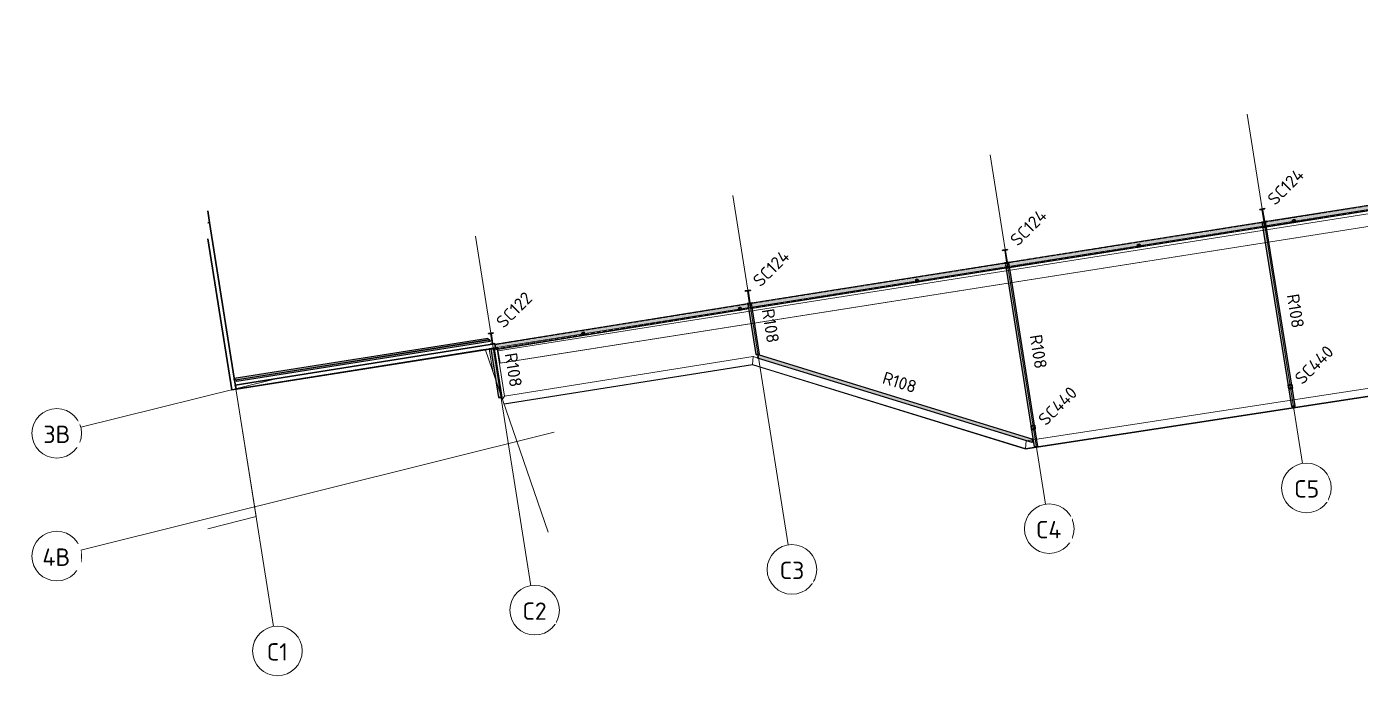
# Model space of a CAD drawing. Header units: millimetres. Extents: x 665 to 246729, y 5858 to 4056708.
# Drawn here: x 144042 to 197805, y 3987306 to 4013611 of the extents above; entities that cross this region are included whole.
import ezdxf

# ---------------------------------------------------------------- set-up
doc = ezdxf.new("R2010")
doc.units = ezdxf.units.MM
for name, pattern in [('Dash', [7, 5, -2]), ('Hidden', [4, 3, -1]), ('Hidden Half', [3, 2, -1])]:
    doc.linetypes.add(name, pattern=pattern)
for name, color, linetype, lineweight in [('A-200-M_WALL_EXT', 113, 'Continuous', 13), ('A-200-MH_WALL', 110, 'Hidden', 13), ('A-270-M_ROOF', 132, 'Continuous', 13), ('S-280-A_COLUMN', 171, 'Continuous', 18), ('S-280-A_STRUCT_FRAME', 2, 'Continuous', 18), ('S-280-M_COLUMN', 52, 'Continuous', 13), ('S-280-M_STRUCT_FRAME', 12, 'Continuous', 13), ('S-280-MH_COLUMN', 52, 'Hidden Half', 13), ('Z-030-M_GRID', 191, 'Continuous', 13), ('Z-033_T_GRIDREF', 31, 'Continuous', 13)]:
    doc.layers.add(name, color=color, linetype=linetype, lineweight=lineweight)
doc.styles.add('ISOCPEUR_2', font='isocpeur.ttf', dxfattribs={"height": 700})
doc.styles.add('ISOCPEUR_3', font='isocpeur.ttf', dxfattribs={"height": 500})

# ---------------------------------------------------------------- blocks, each defined once
blk = doc.blocks.new('Roof Gutters4 - Roof Gutters-3348027-S6_001 - LOWER ROOF FRAMING - PART 3')
at = {"layer": 'A-270-M_ROOF', "color": 253, "lineweight": 5}
for p, q in [((-2236496, 4012130), (-2236469, 4012135)), ((-2236496, 4012130), (-2236396, 4011501)), ((-2236469, 4012135), (-2236165, 4012183)), ((-2236469, 4012135), (-2236170, 4010246)), ((-2236165, 4012183), (-2236160, 4012167)), ((-2236165, 4012183), (-2235817, 4009990)), ((-2236160, 4012167), (-2235812, 4009971)), ((-2236170, 4010246), (-2267811, 4005234)), ((-2236170, 4010246), (-2236192, 4010261)), ((-2235817, 4009990), (-2236170, 4010246)), ((-2235817, 4009990), (-2267458, 4004978)), ((-2235812, 4009971), (-2267453, 4004959)), ((-2235812, 4009971), (-2235817, 4009990)), ((-2267811, 4005234), (-2267833, 4005250)), ((-2267458, 4004978), (-2267811, 4005234)), ((-2267811, 4005234), (-2267001, 4000121)), ((-2267453, 4004959), (-2267458, 4004978)), ((-2267458, 4004978), (-2266648, 3999863)), ((-2267453, 4004959), (-2266643, 3999844)), ((-2309523, 4000640), (-2309219, 4000689)), ((-2309523, 4000623), (-2309523, 4000640)), ((-2309375, 3999704), (-2309523, 4000640)), ((-2309380, 3999717), (-2309523, 4000623)), ((-2309219, 4000689), (-2309192, 4000692)), ((-2308908, 3998725), (-2309219, 4000689)), ((-2309090, 4000049), (-2309192, 4000692)), ((-2298915, 3999996), (-2308929, 3998409)), ((-2298913, 3999977), (-2308923, 3998391)), ((-2298892, 4000311), (-2308908, 3998725)), ((-2298915, 3999996), (-2298892, 4000311)), ((-2298913, 3999977), (-2298915, 3999996)), ((-2287905, 3996607), (-2298915, 3999996)), ((-2287902, 3996588), (-2298913, 3999977)), ((-2298892, 4000311), (-2298891, 4000330)), ((-2287881, 3996922), (-2298892, 4000311)), ((-2267001, 4000121), (-2287881, 3996922)), ((-2267001, 4000121), (-2267023, 4000136)), ((-2266648, 3999863), (-2267001, 4000121)), ((-2266648, 3999863), (-2287905, 3996607)), ((-2266643, 3999844), (-2287902, 3996588)), ((-2266643, 3999844), (-2266648, 3999863)), ((-2308996, 3998603), (-2308908, 3998725)), ((-2308908, 3998725), (-2308892, 3998746)), ((-2287905, 3996607), (-2287881, 3996922)), ((-2287881, 3996922), (-2287880, 3996941)), ((-2287902, 3996588), (-2287905, 3996607))]:
    blk.add_line(p, q, dxfattribs=at)
blk = doc.blocks.new('25021-APA-ZZ-ZZ-M3-AR-000001_V3_rvt-2-S6_001 - LOWER ROOF FRAMING - PART 3')
at = {"layer": 'A-270-M_ROOF', "color": 253, "lineweight": 5}
for p, q in [((-2236475, 4011999), (-2309169, 4000546)), ((-2309168, 4000544), (-2236475, 4011997)), ((-2236388, 4011502), (-2309098, 4000047)), ((-2309090, 4000051), (-2236397, 4011503)), ((-2309688, 4000612), (-2319737, 3999020)), ((-2307146, 3993231), (-2309688, 4000612)), ((-2319737, 3999020), (-2318920, 3993863)), ((-2318920, 3993863), (-2320872, 3993376))]:
    blk.add_line(p, q, dxfattribs=at)
blk.add_blockref('Roof Gutters4 - Roof Gutters-3348027-S6_001 - LOWER ROOF FRAMING - PART 3', (0, 0), dxfattribs=at)
blk = doc.blocks.new('NRP_Column-Steel-UB - SC122 - 460UB74_6-4109969-S6_001 - LOWER ROOF FRAMING - PART 3')
at = {"layer": 'S-280-M_COLUMN', "lineweight": 35}
for p, q in [((95, 457.4), (-95, 457.4)), ((-95, 457.4), (-95, 442.9)), ((-95, 442.9), (-15.95, 442.9)), ((-15.95, 14.5), (-95, 14.5)), ((-95, 14.5), (-95, 0)), ((-95, 0), (95, 0)), ((-4.55, 431.5), (-4.55, 25.9)), ((4.55, 25.9), (4.55, 431.5)), ((15.95, 442.9), (95, 442.9)), ((95, 14.5), (15.95, 14.5)), ((95, 442.9), (95, 457.4)), ((95, 0), (95, 14.5))]:
    blk.add_line(p, q, dxfattribs=at)
for centre, start, end in [((-15.95, 431.5), 0, 90), ((-15.95, 431.5), 0, 90), ((-15.95, 25.9), 270, 0), ((-15.95, 25.9), 270, 0), ((15.95, 431.5), 90, 180), ((15.95, 431.5), 90, 180), ((15.95, 25.9), 180, 270), ((15.95, 25.9), 180, 270)]:
    blk.add_arc(centre, 11.4, start, end, dxfattribs=at)
blk = doc.blocks.new('NRP_Column-Steel-UB - SC124 - 530UB82_0-4109968-S6_001 - LOWER ROOF FRAMING - PART 3')
at = {"layer": 'S-280-M_COLUMN', "lineweight": 35}
for p, q in [((104.5, 528.2), (-104.5, 528.2)), ((-104.5, 528.2), (-104.5, 515)), ((-104.5, 515), (-18.8, 515)), ((-18.8, 13.2), (-104.5, 13.2)), ((-104.5, 13.2), (-104.5, 0)), ((-104.5, 0), (104.5, 0)), ((-4.8, 501), (-4.8, 27.2)), ((4.8, 27.2), (4.8, 501)), ((18.8, 515), (104.5, 515)), ((104.5, 13.2), (18.8, 13.2)), ((104.5, 515), (104.5, 528.2)), ((104.5, 0), (104.5, 13.2))]:
    blk.add_line(p, q, dxfattribs=at)
for centre, start, end in [((-18.8, 501), 0, 90), ((-18.8, 501), 0, 90), ((-18.8, 27.2), 270, 0), ((-18.8, 27.2), 270, 0), ((18.8, 501), 90, 180), ((18.8, 501), 90, 180), ((18.8, 27.2), 180, 270), ((18.8, 27.2), 180, 270)]:
    blk.add_arc(centre, 14, start, end, dxfattribs=at)
blk = doc.blocks.new('NRP_Framing-Steel-EA - WB725 - 75x75x8EA-3952099-S6_001 - LOWER ROOF FRAMING - PART 3')
at = {"layer": 'S-280-M_STRUCT_FRAME', "linetype": 'Dash', "lineweight": 25}
for points in [[(-2319803, 3999373), (-2309572, 4000993), (-2309583, 4001059), (-2319813, 3999439), (-2319807, 3999400)], [(-2319755, 3999372), (-2309525, 4000992), (-2309526, 4001000), (-2319756, 3999380)], [(-2319807, 3999364), (-2319755, 3999372), (-2319756, 3999380), (-2319803, 3999373), (-2319813, 3999439), (-2319819, 3999438)]]:
    blk.add_hatch(color=256, dxfattribs=at).paths.add_polyline_path(points)
at = {"layer": 'S-280-M_STRUCT_FRAME', "lineweight": 25}
for p, q in [((-2319813, 3999439), (-2309583, 4001059)), ((-2309583, 4001059), (-2309572, 4000993)), ((-2319756, 3999380), (-2309526, 4001000)), ((-2309526, 4001000), (-2309525, 4000992)), ((-2319755, 3999372), (-2314628, 4000184)), ((-2319813, 3999439), (-2319819, 3999438)), ((-2319819, 3999438), (-2319807, 3999364)), ((-2319803, 3999373), (-2319813, 3999439)), ((-2319807, 3999364), (-2319755, 3999372)), ((-2319756, 3999380), (-2319803, 3999373)), ((-2319755, 3999372), (-2319756, 3999380))]:
    blk.add_line(p, q, dxfattribs=at)
blk = doc.blocks.new('NRP_Framing-Steel-EA - WB725 - 75x75x8EA-3952101-S6_001 - LOWER ROOF FRAMING - PART 3')
at = {"layer": 'S-280-M_STRUCT_FRAME', "linetype": 'Dash', "lineweight": 25}
for points in [[(-2319757, 3999364), (-2309551, 4000980), (-2309553, 4000988), (-2319759, 3999371), (-2319757, 3999364)], [(-2319700, 3999305), (-2309494, 4000921), (-2309505, 4000987), (-2319711, 3999371), (-2319710, 3999364)], [(-2309494, 4000921), (-2309489, 4000922), (-2309503, 4000996), (-2309553, 4000988), (-2309551, 4000980), (-2309505, 4000987), (-2309503, 4000973)]]:
    blk.add_hatch(color=256, dxfattribs=at).paths.add_polyline_path(points)
at = {"layer": 'S-280-M_STRUCT_FRAME', "lineweight": 25}
for p, q in [((-2309551, 4000980), (-2319757, 3999364)), ((-2309494, 4000921), (-2319700, 3999305)), ((-2309553, 4000988), (-2314628, 4000184)), ((-2309501, 4000996), (-2309553, 4000988)), ((-2309553, 4000988), (-2309551, 4000980)), ((-2309551, 4000980), (-2309505, 4000987)), ((-2309505, 4000987), (-2309494, 4000921)), ((-2309489, 4000922), (-2309501, 4000996)), ((-2309494, 4000921), (-2309489, 4000922)), ((-2319757, 3999364), (-2319759, 3999371)), ((-2319700, 3999305), (-2319711, 3999371))]:
    blk.add_line(p, q, dxfattribs=at)
blk = doc.blocks.new('NRP_Framing-Steel-SHS - S444 - 200x200x6_0SHS-4135993-S6_001 - LOWER ROOF FRAMING - PART 3')
at = {"layer": 'S-280-M_STRUCT_FRAME', "linetype": 'Dash', "lineweight": 25}
for points in [[(-2309261, 4000605), (-2299056, 4002246), (-2299087, 4002443), (-2309292, 4000803), (-2309265, 4000633)], [(-2309262, 4000611), (-2309262, 4000612), (-2309262, 4000612)]]:
    blk.add_hatch(color=256, dxfattribs=at).paths.add_polyline_path(points)
at = {"layer": 'S-280-M_STRUCT_FRAME', "lineweight": 25}
for p, q in [((-2299087, 4002443), (-2309292, 4000803)), ((-2309261, 4000605), (-2299056, 4002246)), ((-2299087, 4002443), (-2299056, 4002246)), ((-2309261, 4000605), (-2309292, 4000803))]:
    blk.add_line(p, q, dxfattribs=at)
at = {"layer": 'S-280-M_STRUCT_FRAME', "linetype": 'Dash', "lineweight": 25}
for p, q in [((-2299086, 4002437), (-2309291, 4000797)), ((-2299057, 4002251), (-2309262, 4000611))]:
    blk.add_line(p, q, dxfattribs=at)
blk = doc.blocks.new('NRP_Framing-Steel-UB - R108 - 200UB25_4-4138963-S6_001 - LOWER ROOF FRAMING - PART 3')
at = {"layer": 'S-280-M_STRUCT_FRAME', "linetype": 'Dash', "lineweight": 25}
for points in [[(-2309311, 4000633), (-2309442, 4000613), (-2309133, 3998661), (-2309002, 3998681)], [(-2309132, 3998650), (-2309069, 3998661), (-2309070, 3998670), (-2309133, 3998660)], [(-2309063, 3998661), (-2309065, 3998671), (-2309070, 3998670), (-2309069, 3998660)], [(-2309063, 3998661), (-2309000, 3998671), (-2309002, 3998681), (-2309065, 3998670)]]:
    blk.add_hatch(color=256, dxfattribs=at).paths.add_polyline_path(points)
at = {"layer": 'S-280-M_STRUCT_FRAME', "lineweight": 25}
for p, q in [((-2309442, 4000613), (-2309311, 4000633)), ((-2309133, 3998661), (-2309442, 4000613)), ((-2309002, 3998681), (-2309311, 4000633)), ((-2309002, 3998681), (-2309133, 3998661)), ((-2309133, 3998660), (-2309070, 3998670)), ((-2309133, 3998661), (-2309133, 3998660)), ((-2309133, 3998661), (-2309132, 3998650)), ((-2309132, 3998650), (-2309000, 3998671)), ((-2309069, 3998660), (-2309132, 3998650)), ((-2309132, 3998650), (-2309132, 3998650)), ((-2309070, 3998670), (-2309069, 3998660)), ((-2309065, 3998671), (-2309002, 3998681)), ((-2309063, 3998661), (-2309065, 3998671)), ((-2309000, 3998671), (-2309063, 3998661)), ((-2309002, 3998681), (-2309002, 3998681)), ((-2309000, 3998671), (-2309002, 3998681)), ((-2309000, 3998671), (-2309000, 3998671))]:
    blk.add_line(p, q, dxfattribs=at)
at = {"layer": 'S-280-M_STRUCT_FRAME', "linetype": 'Dash', "lineweight": 25}
for p, q in [((-2309133, 3998661), (-2309133, 3998660)), ((-2309133, 3998660), (-2309133, 3998661)), ((-2309132, 3998650), (-2309132, 3998650)), ((-2309132, 3998650), (-2309132, 3998650)), ((-2309070, 3998670), (-2309070, 3998670)), ((-2309065, 3998671), (-2309065, 3998671)), ((-2309002, 3998681), (-2309002, 3998681)), ((-2309002, 3998681), (-2309002, 3998681)), ((-2309000, 3998671), (-2309000, 3998671)), ((-2309000, 3998671), (-2309000, 3998671))]:
    blk.add_line(p, q, dxfattribs=at)
blk = doc.blocks.new('NRP_Framing-Steel-UB - R108 - 200UB25_4-4139699-S6_001 - LOWER ROOF FRAMING - PART 3')
at = {"layer": 'S-280-M_STRUCT_FRAME', "linetype": 'Dash', "lineweight": 25}
for points in [[(-2287540, 3996670), (-2287408, 3996691), (-2288572, 4004034), (-2288624, 4004026), (-2288636, 4004085), (-2288659, 4004081), (-2288650, 4004022), (-2288703, 4004013), (-2287576, 3996898)], [(-2287538, 3996660), (-2287476, 3996671), (-2287477, 3996680), (-2287540, 3996670)], [(-2287470, 3996671), (-2287471, 3996681), (-2287477, 3996680), (-2287475, 3996670)]]:
    blk.add_hatch(color=256, dxfattribs=at).paths.add_polyline_path(points)
h = blk.add_hatch(color=256, dxfattribs=at)
h.paths.add_polyline_path([(-2287408, 3996681), (-2287407, 3996681), (-2287408, 3996691)])
h.paths.add_polyline_path([(-2287470, 3996671), (-2287408, 3996681), (-2287408, 3996691), (-2287471, 3996680)])
for p, q in [((-2288712, 4004073), (-2288659, 4004081)), ((-2288703, 4004013), (-2288712, 4004073)), ((-2288634, 4004085), (-2288581, 4004094)), ((-2288572, 4004034), (-2288581, 4004094)), ((-2287540, 3996670), (-2287540, 3996670)), ((-2287538, 3996660), (-2287538, 3996660)), ((-2287538, 3996660), (-2287538, 3996660)), ((-2287477, 3996680), (-2287477, 3996680)), ((-2287471, 3996681), (-2287471, 3996681)), ((-2287408, 3996691), (-2287408, 3996691)), ((-2287407, 3996681), (-2287407, 3996681)), ((-2287407, 3996681), (-2287407, 3996681))]:
    blk.add_line(p, q, dxfattribs=at)
at = {"layer": 'S-280-M_STRUCT_FRAME', "lineweight": 25}
for p, q in [((-2287540, 3996670), (-2288703, 4004013)), ((-2288659, 4004081), (-2288634, 4004085)), ((-2287408, 3996691), (-2288572, 4004034)), ((-2287408, 3996691), (-2287540, 3996670)), ((-2287540, 3996670), (-2287477, 3996680)), ((-2287540, 3996670), (-2287540, 3996670)), ((-2287540, 3996670), (-2287538, 3996660)), ((-2287538, 3996660), (-2287407, 3996681)), ((-2287475, 3996670), (-2287538, 3996660)), ((-2287538, 3996660), (-2287538, 3996660)), ((-2287477, 3996680), (-2287475, 3996670)), ((-2287471, 3996681), (-2287408, 3996691)), ((-2287470, 3996671), (-2287471, 3996681)), ((-2287407, 3996681), (-2287470, 3996671)), ((-2287408, 3996691), (-2287408, 3996691)), ((-2287407, 3996681), (-2287408, 3996691)), ((-2287407, 3996681), (-2287407, 3996681))]:
    blk.add_line(p, q, dxfattribs=at)
blk = doc.blocks.new('NRP_Framing-Steel-UB - R108 - 200UB25_4-4139735-S6_001 - LOWER ROOF FRAMING - PART 3')
at = {"layer": 'S-280-M_STRUCT_FRAME', "linetype": 'Dash', "lineweight": 25}
for points in [[(-2277166, 3998303), (-2277034, 3998325), (-2278217, 4005674), (-2278270, 4005666), (-2278281, 4005725), (-2278304, 4005721), (-2278295, 4005662), (-2278348, 4005654)], [(-2277164, 3998293), (-2277101, 3998304), (-2277103, 3998313), (-2277166, 3998303), (-2277166, 3998303)], [(-2277096, 3998304), (-2277097, 3998314), (-2277103, 3998313), (-2277101, 3998303)], [(-2277096, 3998304), (-2277033, 3998314), (-2277034, 3998324), (-2277097, 3998313)]]:
    blk.add_hatch(color=256, dxfattribs=at).paths.add_polyline_path(points)
for p, q in [((-2278358, 4005713), (-2278304, 4005721)), ((-2278348, 4005654), (-2278358, 4005713)), ((-2278279, 4005726), (-2278226, 4005734)), ((-2278217, 4005674), (-2278226, 4005734)), ((-2277166, 3998303), (-2277166, 3998303)), ((-2277164, 3998293), (-2277164, 3998293)), ((-2277164, 3998293), (-2277164, 3998293)), ((-2277101, 3998305), (-2277103, 3998314)), ((-2277096, 3998305), (-2277097, 3998314)), ((-2277034, 3998324), (-2277034, 3998325)), ((-2277033, 3998314), (-2277033, 3998314)), ((-2277033, 3998314), (-2277033, 3998314))]:
    blk.add_line(p, q, dxfattribs=at)
at = {"layer": 'S-280-M_STRUCT_FRAME', "lineweight": 25}
for p, q in [((-2277166, 3998303), (-2278348, 4005654)), ((-2278304, 4005721), (-2278279, 4005726)), ((-2277034, 3998325), (-2278217, 4005674)), ((-2277034, 3998325), (-2277166, 3998303)), ((-2277166, 3998303), (-2277103, 3998313)), ((-2277166, 3998303), (-2277166, 3998303)), ((-2277166, 3998303), (-2277164, 3998293)), ((-2277164, 3998293), (-2277033, 3998314)), ((-2277101, 3998303), (-2277164, 3998293)), ((-2277164, 3998293), (-2277164, 3998293)), ((-2277103, 3998313), (-2277101, 3998303)), ((-2277097, 3998314), (-2277034, 3998324)), ((-2277096, 3998304), (-2277097, 3998314)), ((-2277033, 3998314), (-2277096, 3998304)), ((-2277034, 3998324), (-2277034, 3998325)), ((-2277033, 3998314), (-2277034, 3998325)), ((-2277033, 3998314), (-2277033, 3998314))]:
    blk.add_line(p, q, dxfattribs=at)
blk = doc.blocks.new('NRP_Framing-Steel-SHS - S444 - 200x200x6_0SHS-4135938-S6_001 - LOWER ROOF FRAMING - PART 3')
at = {"layer": 'S-280-M_STRUCT_FRAME', "linetype": 'Dash', "lineweight": 25}
blk.add_hatch(color=256, dxfattribs=at).paths.add_polyline_path([(-5176, -100), (5176, -100), (5175, 26), (5229, 26), (5229, 100), (-5229, 100), (-5229, 26), (-5176, 26)])
at = {"layer": 'S-280-M_STRUCT_FRAME', "lineweight": 25}
for p, q in [((-5229, 26), (-5229, 100)), ((5229, 100), (-5229, 100)), ((5229, 100), (5229, 26)), ((-5176, -100), (5176, -100))]:
    blk.add_line(p, q, dxfattribs=at)
at = {"layer": 'S-280-M_STRUCT_FRAME', "linetype": 'Dash', "lineweight": 25}
for p, q in [((5229, 94), (-5229, 94)), ((-5229, -100), (-5229, 26)), ((5229, 26), (5229, -100)), ((-5176, -94), (-5229, -94)), ((-5229, -100), (-5176, -100)), ((5176, -94), (-5176, -94)), ((5229, -94), (5176, -94)), ((5176, -100), (5229, -100))]:
    blk.add_line(p, q, dxfattribs=at)
blk = doc.blocks.new('NRP_Framing-Steel-SHS - S444 - 200x200x6_0SHS-4135989-S6_001 - LOWER ROOF FRAMING - PART 3')
at = {"layer": 'S-280-M_STRUCT_FRAME', "linetype": 'Dash', "lineweight": 25}
blk.add_hatch(color=256, dxfattribs=at).paths.add_polyline_path([(-5156, -100), (5211, -100), (5211, 26), (5265, 26), (5265, 100), (-5209, 100), (-5209, 26), (-5156, 26)])
at = {"layer": 'S-280-M_STRUCT_FRAME', "lineweight": 25}
for p, q in [((-5209, 26), (-5209, 100)), ((5265, 100), (-5209, 100)), ((5265, 100), (5265, 26)), ((-5156, -100), (5211, -100))]:
    blk.add_line(p, q, dxfattribs=at)
at = {"layer": 'S-280-M_STRUCT_FRAME', "linetype": 'Dash', "lineweight": 25}
for p, q in [((5265, 94), (-5209, 94)), ((-5209, -100), (-5209, 26)), ((5265, 26), (5265, -100)), ((-5156, -94), (-5209, -94)), ((-5209, -100), (-5156, -100)), ((5211, -94), (-5156, -94)), ((5265, -94), (5211, -94)), ((5211, -100), (5265, -100))]:
    blk.add_line(p, q, dxfattribs=at)
blk = doc.blocks.new('NRP_Framing-Steel-SHS - S444 - 200x200x6_0SHS-4135940-S6_001 - LOWER ROOF FRAMING - PART 3')
at = {"layer": 'S-280-M_STRUCT_FRAME', "linetype": 'Dash', "lineweight": 25}
blk.add_hatch(color=256, dxfattribs=at).paths.add_polyline_path([(-5183, -100), (5184, -100), (5184, 26), (5237, 26), (5237, 100), (-5237, 100), (-5237, 26), (-5183, 26)])
at = {"layer": 'S-280-M_STRUCT_FRAME', "lineweight": 25}
for p, q in [((-5237, 26), (-5237, 100)), ((5162, 100), (-5129, 100)), ((5237, 100), (5237, 26)), ((-5183, -100), (5184, -100))]:
    blk.add_line(p, q, dxfattribs=at)
at = {"layer": 'S-280-M_STRUCT_FRAME', "linetype": 'Dash', "lineweight": 25}
for p, q in [((5237, 94), (-5237, 94)), ((-5237, -100), (-5237, 26)), ((5237, 26), (5237, -100)), ((-5183, -94), (-5237, -94)), ((-5237, -100), (-5183, -100)), ((5184, -94), (-5183, -94)), ((5237, -94), (5184, -94)), ((5184, -100), (5237, -100))]:
    blk.add_line(p, q, dxfattribs=at)
blk = doc.blocks.new('Grid - NRP_Grid-Head-320187-S6_001 - LOWER ROOF FRAMING - PART 3')
at = {"layer": 'Z-033_T_GRIDREF'}
blk.add_circle((0, 0), 5, dxfattribs=at)

msp = doc.modelspace()

# ---------------------------------------------------------------- hatches: boundary and pattern name
at = {"layer": 'S-280-M_STRUCT_FRAME', "lineweight": 5}
for points in [[(173453.4, 4000396.9), (173584.7, 4000417.7), (173272.1, 4002391.6), (173219.7, 4002383.3), (173208.2, 4002442.9), (173131.2, 4002430.7), (173140.7, 4002370.8)], [(173455, 4000386.8), (173517.6, 4000397.6), (173516.2, 4000406.4), (173453.4, 4000396.5)], [(184571.1, 3996848.9), (184610.3, 3996976), (173539.8, 4000383.3), (173500.7, 4000256.2), (183502, 3997178)], [(173523.5, 4000397.6), (173522, 4000407.3), (173516.2, 4000406.4), (173517.8, 4000396.7)], [(173523.5, 4000397.6), (173586.3, 4000407.6), (173584.7, 4000417.3), (173522.1, 4000406.4)], [(184575.4, 3996847.6), (184594.2, 3996908.4), (184589.5, 3996908), (184571.1, 3996848.9)], [(184590, 3996909.7), (184594.2, 3996908.4), (184595.9, 3996913.9), (184591.7, 3996915.2)], [(184595.9, 3996913.9), (184614.6, 3996974.7), (184610.3, 3996976), (184591.7, 3996915.2)]]:
    msp.add_hatch(color=256, dxfattribs=at).paths.add_polyline_path(points)

# ---------------------------------------------------------------- linework, layer by layer
at = {"layer": 'A-200-M_WALL_EXT', "lineweight": 35}
for p, q in [((151417, 4005712), (151342.2, 4006184.5)), ((151417, 4005712), (151342.2, 4005700.2)), ((151342.2, 4005700.2), (151417, 4005712)), ((152410.4, 3999440.2), (151417, 4005712)), ((151342.2, 4005065.9), (152308, 3998968.4)), ((162730.3, 4000796.4), (152453.4, 3999168.6)), ((152480.8, 3998995.8), (162945.4, 4000653.2)), ((162945.4, 4000653.2), (162918, 4000826.1)), ((152308, 3998968.4), (152480.8, 3998995.8)), ((152480.8, 3998995.8), (152422.2, 3999366.1)), ((152453.4, 3999168.6), (152480.8, 3998995.8))]:
    msp.add_line(p, q, dxfattribs=at)
at = {"layer": 'A-200-MH_WALL', "lineweight": 35}
msp.add_line((152422.2, 3999366.2), (152410.4, 3999440.2), dxfattribs=at)
at = {"layer": 'S-280-M_COLUMN', "lineweight": 35}
for p, q in [((194901.9, 3999163.5), (194910.1, 3999164.8)), ((194925.4, 3999015.4), (194901.9, 3999163.5)), ((194910.9, 3999159.9), (194907.6, 3999159.4)), ((194907.6, 3999159.4), (194929.5, 3999021.1)), ((194933.9, 3999016.7), (194925.4, 3999015.4)), ((194929.5, 3999021.1), (194933.1, 3999021.7)), ((195041.5, 3999185.7), (195050, 3999187)), ((195045.9, 3999181.3), (195042.3, 3999180.7)), ((195067.8, 3999043), (195045.9, 3999181.3)), ((195050, 3999187), (195073.5, 3999038.9)), ((195064.5, 3999042.5), (195067.8, 3999043)), ((195073.5, 3999038.9), (195065.3, 3999037.6)), ((184531.2, 3997520.9), (184539.6, 3997522.3)), ((184554.6, 3997372.8), (184531.2, 3997520.9)), ((184540.3, 3997517.3), (184536.9, 3997516.8)), ((184536.9, 3997516.8), (184558.8, 3997378.5)), ((184563, 3997374.1), (184554.6, 3997372.8)), ((184558.8, 3997378.5), (184562.2, 3997379)), ((184670.9, 3997543.1), (184679.3, 3997544.4)), ((184675.2, 3997538.7), (184671.7, 3997538.1)), ((184697.1, 3997400.4), (184675.2, 3997538.7)), ((184679.3, 3997544.4), (184702.8, 3997396.2)), ((184693.6, 3997399.8), (184697.1, 3997400.4)), ((184702.8, 3997396.2), (184694.4, 3997394.9))]:
    msp.add_line(p, q, dxfattribs=at)
at = {"layer": 'S-280-M_STRUCT_FRAME', "lineweight": 25}
for p, q in [((173131.2, 4002430.7), (173210.2, 4002443.2)), ((173453.4, 4000396.9), (173131.2, 4002430.7)), ((173584.7, 4000417.7), (173272.1, 4002391.6)), ((173584.7, 4000417.7), (173453.4, 4000396.9)), ((173453.4, 4000396.5), (173516.2, 4000406.4)), ((173453.4, 4000396.9), (173453.4, 4000396.5)), ((173453.4, 4000396.9), (173455, 4000386.8)), ((173455, 4000386.4), (173586.4, 4000407.2)), ((173517.8, 4000396.7), (173455, 4000386.8)), ((173455, 4000386.8), (173455, 4000386.4)), ((173500.7, 4000256.2), (173539.8, 4000383.3)), ((184571.1, 3996848.9), (173500.7, 4000256.2)), ((173516.2, 4000406.4), (173517.8, 4000396.7)), ((173522, 4000407.3), (173584.8, 4000417.3)), ((173523.5, 4000397.6), (173522, 4000407.3)), ((173586.3, 4000407.6), (173523.5, 4000397.6)), ((184610.3, 3996976), (173539.8, 4000383.3)), ((173584.8, 4000417.3), (173584.7, 4000417.7)), ((173586.3, 4000407.6), (173584.7, 4000417.7)), ((173586.4, 4000407.2), (173586.3, 4000407.6)), ((184610.3, 3996976), (184571.1, 3996848.9)), ((184571.1, 3996848.9), (184571.3, 3996848.9)), ((184571.1, 3996848.9), (184575.4, 3996847.6)), ((184571.3, 3996848.9), (184590, 3996909.7)), ((184594.2, 3996908.4), (184575.4, 3996847.6)), ((184575.4, 3996847.6), (184575.6, 3996847.5)), ((184575.6, 3996847.5), (184614.7, 3996974.7)), ((184590, 3996909.7), (184594.2, 3996908.4)), ((184591.7, 3996915.2), (184610.4, 3996976)), ((184595.9, 3996913.9), (184591.7, 3996915.2)), ((184614.6, 3996974.7), (184595.9, 3996913.9)), ((184610.4, 3996976), (184610.3, 3996976)), ((184614.6, 3996974.7), (184610.3, 3996976)), ((184614.7, 3996974.7), (184614.6, 3996974.7))]:
    msp.add_line(p, q, dxfattribs=at)
at = {"layer": 'S-280-M_STRUCT_FRAME', "linetype": 'Dash', "lineweight": 25}
for p, q in [((173210.3, 4002443.2), (173262.6, 4002451.5)), ((173272.1, 4002391.6), (173262.6, 4002451.5)), ((173453.4, 4000396.9), (173453.4, 4000396.5)), ((173453.4, 4000396.5), (173453.4, 4000396.8)), ((173455, 4000386.8), (173455, 4000386.4)), ((173455, 4000386.4), (173455, 4000386.7)), ((173516.2, 4000406.4), (173516.2, 4000406.8)), ((173522, 4000407.3), (173521.9, 4000407.7)), ((173584.8, 4000417.3), (173584.7, 4000417.7)), ((173584.8, 4000417.3), (173584.7, 4000417.6)), ((173586.4, 4000407.2), (173586.3, 4000407.6)), ((173586.4, 4000407.2), (173586.3, 4000407.5)), ((184571.1, 3996848.9), (184571.3, 3996848.9)), ((184575.4, 3996847.6), (184575.6, 3996847.5)), ((184575.6, 3996847.5), (184575.5, 3996847.6)), ((184590, 3996909.7), (184589.9, 3996909.7)), ((184591.7, 3996915.2), (184591.6, 3996915.3)), ((184610.4, 3996976), (184610.3, 3996976)), ((184614.7, 3996974.7), (184614.6, 3996974.7)), ((184614.7, 3996974.7), (184614.6, 3996974.7))]:
    msp.add_line(p, q, dxfattribs=at)
at = {"layer": 'S-280-MH_COLUMN', "lineweight": 35}
for p, q in [((195071, 4005817.6), (195169.8, 4005833.2)), ((195086.7, 4005718.8), (195071, 4005817.6)), ((195165.6, 4005827.5), (195076.7, 4005813.4)), ((195076.7, 4005813.4), (195090.8, 4005724.5)), ((195185.4, 4005734.4), (195086.7, 4005718.8)), ((195090.8, 4005724.5), (195179.7, 4005738.6)), ((195179.7, 4005738.6), (195165.6, 4005827.5)), ((195169.8, 4005833.2), (195185.4, 4005734.4)), ((188820.9, 4004827.6), (188919.7, 4004843.3)), ((188836.6, 4004728.8), (188820.9, 4004827.6)), ((188915.5, 4004837.5), (188826.6, 4004823.5)), ((188826.6, 4004823.5), (188840.7, 4004734.6)), ((188929.6, 4004748.6), (188915.5, 4004837.5)), ((188919.7, 4004843.3), (188935.3, 4004744.5)), ((188935.3, 4004744.5), (188836.6, 4004728.8)), ((188840.7, 4004734.6), (188929.6, 4004748.6)), ((179879.1, 4003411.3), (179977.8, 4003427)), ((179894.7, 4003312.5), (179879.1, 4003411.3)), ((179973.7, 4003421.2), (179884.8, 4003407.2)), ((179884.8, 4003407.2), (179898.9, 4003318.3)), ((179993.5, 4003328.2), (179894.7, 4003312.5)), ((179898.9, 4003318.3), (179987.8, 4003332.3)), ((179987.8, 4003332.3), (179973.7, 4003421.2)), ((179977.8, 4003427), (179993.5, 4003328.2)), ((172741.4, 4002280.8), (172840.1, 4002296.4)), ((172757, 4002182), (172741.4, 4002280.8)), ((172836, 4002290.7), (172747.1, 4002276.6)), ((172747.1, 4002276.6), (172761.2, 4002187.7)), ((172855.8, 4002197.6), (172757, 4002182)), ((172761.2, 4002187.7), (172850.1, 4002201.8)), ((172850.1, 4002201.8), (172836, 4002290.7)), ((172840.1, 4002296.4), (172855.8, 4002197.6)), ((166423.5, 4001280.1), (166522.2, 4001295.7)), ((166439.1, 4001181.3), (166423.5, 4001280.1)), ((166518.1, 4001290), (166429.2, 4001275.9)), ((166429.2, 4001275.9), (166443.3, 4001187)), ((166537.9, 4001196.9), (166439.1, 4001181.3)), ((166443.3, 4001187), (166532.2, 4001201.1)), ((166532.2, 4001201.1), (166518.1, 4001290)), ((166522.2, 4001295.7), (166537.9, 4001196.9)), ((194910.1, 3999164.8), (195041.4, 3999185.6)), ((195042.2, 3999180.7), (194910.9, 3999159.9)), ((194933.2, 3999021.7), (195064.4, 3999042.5)), ((195065.2, 3999037.5), (194934, 3999016.8)), ((184539.6, 3997522.3), (184670.9, 3997543.1)), ((184671.7, 3997538.1), (184540.4, 3997517.3)), ((184562.3, 3997379), (184693.6, 3997399.8)), ((184694.3, 3997394.9), (184563.1, 3997374.1))]:
    msp.add_line(p, q, dxfattribs=at)
at = {"layer": 'Z-030-M_GRID'}
for p, q in [((152480.3, 3999021), (244597.6, 4013611.5)), ((195477.6, 3996008.2), (193247, 4010090.9)), ((185106.9, 3994365.6), (182876.3, 4008448.3)), ((174736.2, 3992722.9), (172505.6, 4006805.7)), ((164365.4, 3991080.3), (162134.9, 4005163.1)), ((153994.7, 3989437.7), (151764.2, 4003520.4))]:
    msp.add_line(p, q, dxfattribs=at)

# ---------------------------------------------------------------- block references
at = {"lineweight": 5}
msp.add_blockref('25021-APA-ZZ-ZZ-M3-AR-000001_V3_rvt-2-S6_001 - LOWER ROOF FRAMING - PART 3', (2472214.3, 0), dxfattribs=at)
at = {"layer": 'S-280-M_COLUMN', "lineweight": 35, "rotation": 9.000328388147217}
for name, p in [('NRP_Column-Steel-UB - SC124 - 530UB82_0-4109968-S6_001 - LOWER ROOF FRAMING - PART 3', (193936.3, 4005739.1)), ('NRP_Column-Steel-UB - SC124 - 530UB82_0-4109968-S6_001 - LOWER ROOF FRAMING - PART 3', (183565.6, 4004096.5)), ('NRP_Column-Steel-UB - SC124 - 530UB82_0-4109968-S6_001 - LOWER ROOF FRAMING - PART 3', (173194.9, 4002453.8)), ('NRP_Column-Steel-UB - SC122 - 460UB74_6-4109969-S6_001 - LOWER ROOF FRAMING - PART 3', (162824.2, 4000811.2))]:
    msp.add_blockref(name, p, dxfattribs=at)
at = {"layer": 'S-280-M_STRUCT_FRAME', "linetype": 'Dash', "lineweight": 25}
for name, p, rotation in [('NRP_Framing-Steel-SHS - S444 - 200x200x6_0SHS-4135940-S6_001 - LOWER ROOF FRAMING - PART 3', (199121.4, 4006459.1), 9.000328380831379), ('NRP_Framing-Steel-SHS - S444 - 200x200x6_0SHS-4135938-S6_001 - LOWER ROOF FRAMING - PART 3', (188758.8, 4004817.7), 9.000328388144576), ('NRP_Framing-Steel-SHS - S444 - 200x200x6_0SHS-4135989-S6_001 - LOWER ROOF FRAMING - PART 3', (178368.7, 4003172), 9.000328388145308)]:
    msp.add_blockref(name, p, dxfattribs=dict(at, rotation=rotation))
for name in ['NRP_Framing-Steel-UB - R108 - 200UB25_4-4139735-S6_001 - LOWER ROOF FRAMING - PART 3', 'NRP_Framing-Steel-UB - R108 - 200UB25_4-4139699-S6_001 - LOWER ROOF FRAMING - PART 3', 'NRP_Framing-Steel-UB - R108 - 200UB25_4-4138963-S6_001 - LOWER ROOF FRAMING - PART 3']:
    msp.add_blockref(name, (2472214.3, 0), dxfattribs=at)
at = {"layer": 'S-280-M_STRUCT_FRAME', "lineweight": 25}
for name in ['NRP_Framing-Steel-SHS - S444 - 200x200x6_0SHS-4135993-S6_001 - LOWER ROOF FRAMING - PART 3', 'NRP_Framing-Steel-EA - WB725 - 75x75x8EA-3952099-S6_001 - LOWER ROOF FRAMING - PART 3', 'NRP_Framing-Steel-EA - WB725 - 75x75x8EA-3952101-S6_001 - LOWER ROOF FRAMING - PART 3']:
    msp.add_blockref(name, (2472214.3, 0), dxfattribs=at)
at = {"layer": 'Z-033_T_GRIDREF', "xscale": 199.9999999999999, "yscale": 199.9999999999999, "zscale": 199.9999999999999}
for p, rotation in [((145254.4, 3997221), 103.9934690902109), ((195634, 3995020.5), 9.000328388145267), ((185263.3, 3993377.9), 9.000328388145267), ((145254.4, 3992271.5), 103.9934690902137), ((174892.6, 3991735.3), 9.000328388145267), ((164521.9, 3990092.6), 9.000328388145267), ((154151.2, 3988450), 9.000328388145267)]:
    msp.add_blockref('Grid - NRP_Grid-Head-320187-S6_001 - LOWER ROOF FRAMING - PART 3', p, dxfattribs=dict(at, rotation=rotation))

# ---------------------------------------------------------------- texts
at = {"layer": 'S-280-A_COLUMN', "lineweight": 13, "char_height": 500, "attachment_point": 1, "rotation": 45, "style": 'ISOCPEUR_3'}
for s, insert, width in [('SC124', (194011.2, 4006726.6), 2132.489), ('SC124', (183640.5, 4005084), 2132.489), ('SC124', (173269.8, 4003441.4), 2132.489), ('SC122', (162918.1, 4001777.2), 2084.387), ('SC440', (195112.8, 3999504.7), 2308.86), ('SC440', (184771.9, 3997847.2), 2308.86)]:
    msp.add_mtext(s, dxfattribs=dict(at, insert=insert, width=width))
at = {"layer": 'S-280-A_STRUCT_FRAME', "lineweight": 13, "char_height": 500, "width": 1651.476, "attachment_point": 1, "style": 'ISOCPEUR_3'}
for insert, rotation in [((195326.3, 4002875.4), 279.13863), ((174168, 4002278.9), 279.00033), ((184963.9, 4001236.6), 279.00094), ((163802.2, 4000501.6), 279.00033), ((178644.5, 3999719.6), 342.89241)]:
    msp.add_mtext('R108', dxfattribs=dict(at, insert=insert, rotation=rotation))

# ---------------------------------------------------------------- next in the draw order: texts
at = {"layer": 'Z-033_T_GRIDREF', "char_height": 700, "attachment_point": 1, "style": 'ISOCPEUR_2', "bg_fill": 3, "box_fill_scale": 1.25, "bg_fill_color": 256, "bg_fill_true_color": 13158600, "bg_fill_transparency": 0}
for s, insert, width in [('3B', (144715.9, 3997529.5), 1282.7), ('C5', (195137.4, 3995332.5), 1186.497), ('C4', (184726.7, 3993689.9), 1282.7), ('4B', (144676.9, 3992580), 1378.902), ('C3', (174395.9, 3992047.3), 1186.497), ('C2', (164025.2, 3990404.7), 1186.497), ('C1', (153720.5, 3988762), 1026.16)]:
    msp.add_mtext(s, dxfattribs=dict(at, insert=insert, width=width))

# ---------------------------------------------------------------- next in the draw order: linework, layer by layer
at = {"layer": 'Z-030-M_GRID'}
for p, q in [((154144.5, 3999436.4), (146224.7, 3997462.8)), ((165303.1, 3997267.7), (146224.7, 3992513.3))]:
    msp.add_line(p, q, dxfattribs=at)

doc.saveas('drawing.dxf')
